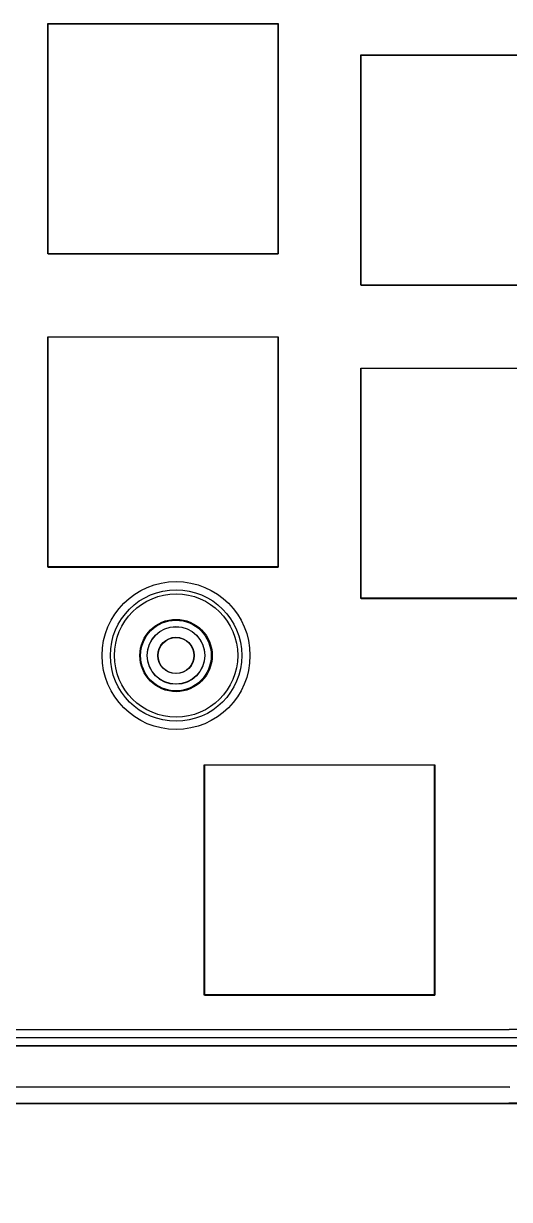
# Model space of a CAD drawing. Header units: centimetres. Extents: x -31 to 1902, y -26 to 307.
# Drawn here: x 13.78 to 16.74, y 0.17 to 7.32 of the extents above; entities that cross this region are included whole.
import ezdxf

# ---------------------------------------------------------------- set-up
doc = ezdxf.new("R2010")
doc.units = ezdxf.units.CM
doc.header["$MEASUREMENT"] = 0
for name, color, linetype in [('V2 v28_Cantaloupe-Edge_Cuts', 7, 'Continuous'), ('V2 v28_Sketch13', 7, 'Continuous'), ('V2 v28_Sketch16', 7, 'Continuous'), ('V2 v28_Sketch23', 7, 'Continuous'), ('V2 v28_Sketch24', 7, 'Continuous'), ('V2 v28_Sketch26', 7, 'Continuous'), ('V2 v28_Sketch27', 7, 'Continuous'), ('V2 v28_Sketch30', 7, 'Continuous'), ('V2 v28_Sketch32', 7, 'Continuous'), ('V2 v28_Sketch33', 7, 'Continuous'), ('V2 v28_Sketch39', 7, 'Continuous'), ('V2 v28_Sketch40', 7, 'Continuous'), ('V2 v28_Sketch41', 7, 'Continuous'), ('V2 v28_Sketch5', 7, 'Continuous'), ('V2 v28_Sketch50', 7, 'Continuous'), ('V2 v28_Sketch53', 7, 'Continuous'), ('V2 v28_Sketch54', 7, 'Continuous'), ('V2 v28_Sketch56', 7, 'Continuous'), ('V2 v28_Sketch57', 7, 'Continuous'), ('V2 v28_Sketch58', 7, 'Continuous'), ('V2 v28_Sketch59', 7, 'Continuous'), ('V2 v28_Sketch6', 7, 'Continuous'), ('V2 v28_Sketch60', 7, 'Continuous'), ('V2 v28_Sketch64', 7, 'Continuous'), ('V2 v28_Sketch65', 7, 'Continuous'), ('V2 v28_Sketch69', 7, 'Continuous'), ('V2 v28_Sketch7', 7, 'Continuous'), ('V2 v28_Sketch8', 7, 'Continuous'), ('V2 v28_Sketch9', 7, 'Continuous'), ('V2 v28_Sketch90', 7, 'Continuous'), ('V2 v28_Sketch91', 7, 'Continuous'), ('V2 v28_Sketch93', 7, 'Continuous')]:
    doc.layers.add(name, color=color, linetype=linetype)

msp = doc.modelspace()

# ---------------------------------------------------------------- linework, layer by layer
at = {"layer": 'V2 v28_Cantaloupe-Edge_Cuts'}
msp.add_line((8.1968, 1.1525), (16.7428, 1.1525), dxfattribs=at)
at = {"layer": 'V2 v28_Sketch13'}
for radius in [0.375, 0.22, 0.175]:
    msp.add_circle((14.7122, 3.4758, 0.36), radius, dxfattribs=at)
at = {"layer": 'V2 v28_Sketch16'}
for radius in [0.4, 0.375, 0.22]:
    msp.add_circle((14.7122, 3.4758, 0.36), radius, dxfattribs=at)
at = {"layer": 'V2 v28_Sketch23'}
msp.add_line((8.1969, 1.1025, 0.16), (16.7416, 1.1025, 0.16), dxfattribs=at)
msp.add_circle((14.7122, 3.4758, 0.16), 0.45, dxfattribs=at)
at = {"layer": 'V2 v28_Sketch24'}
msp.add_circle((14.7114, 3.4767, 0.36), 0.175, dxfattribs=at)
at = {"layer": 'V2 v28_Sketch26'}
for p, q in [((16.7416, 1.1025, 0.86), (8.1969, 1.1025, 0.86)), ((7.8966, 0.8514, 0.86), (16.7435, 0.8512, 0.86))]:
    msp.add_line(p, q, dxfattribs=at)
at = {"layer": 'V2 v28_Sketch27'}
for p, q in [((16.7416, 1.1025, 0.86), (8.1969, 1.1025, 0.86)), ((7.8966, 0.8514, 0.86), (16.7435, 0.8512, 0.86))]:
    msp.add_line(p, q, dxfattribs=at)
at = {"layer": 'V2 v28_Sketch30'}
for p, q in [((13.934, 5.919, 0.86), (13.934, 7.319, 0.86)), ((13.934, 7.319, 0.86), (15.334, 7.319, 0.86)), ((15.334, 7.319, 0.86), (15.334, 5.919, 0.86)), ((15.839, 7.1285, 0.86), (17.239, 7.1285, 0.86)), ((15.839, 5.7285, 0.86), (15.839, 7.1285, 0.86)), ((13.934, 5.919, 0.86), (15.334, 5.919, 0.86)), ((15.839, 5.7285, 0.86), (17.239, 5.7285, 0.86)), ((13.934, 5.414, 0.86), (15.334, 5.414, 0.86)), ((13.934, 4.014, 0.86), (13.934, 5.414, 0.86)), ((15.334, 5.414, 0.86), (15.334, 4.014, 0.86)), ((15.839, 5.2235, 0.86), (17.239, 5.2235, 0.86)), ((15.839, 3.8235, 0.86), (15.839, 5.2235, 0.86)), ((13.934, 4.014, 0.86), (15.334, 4.014, 0.86)), ((15.839, 3.8235, 0.86), (17.239, 3.8235, 0.86)), ((14.8865, 2.8105, 0.86), (16.2865, 2.8105, 0.86)), ((14.8865, 1.4105, 0.86), (14.8865, 2.8105, 0.86)), ((16.2865, 2.8105, 0.86), (16.2865, 1.4105, 0.86)), ((14.8865, 1.4105, 0.86), (16.2865, 1.4105, 0.86)), ((16.7416, 1.1025, 0.86), (8.1969, 1.1025, 0.86)), ((7.8966, 0.8514, 0.86), (16.7435, 0.8512, 0.86)), ((7.899, 0.8518, 0.86), (16.7446, 0.8517, 0.86))]:
    msp.add_line(p, q, dxfattribs=at)
at = {"layer": 'V2 v28_Sketch32'}
for p, q in [((16.7416, 1.1025, 0.86), (8.1969, 1.1025, 0.86)), ((7.8966, 0.8514, 0.86), (16.7435, 0.8512, 0.86))]:
    msp.add_line(p, q, dxfattribs=at)
at = {"layer": 'V2 v28_Sketch33'}
for p, q in [((8.1969, 1.1525, 0.16), (16.7427, 1.1525, 0.16)), ((8.1969, 1.1025, 0.16), (16.7416, 1.1025, 0.16))]:
    msp.add_line(p, q, dxfattribs=at)
for centre, radius in [((14.7122, 3.4758, 0.16), 0.45), ((14.7113, 3.4766, 0.16), 0.11)]:
    msp.add_circle(centre, radius, dxfattribs=at)
at = {"layer": 'V2 v28_Sketch39'}
for p, q in [((16.7416, 1.1025, 0.86), (8.1969, 1.1025, 0.86)), ((7.8966, 0.8514, 0.86), (16.7435, 0.8512, 0.86))]:
    msp.add_line(p, q, dxfattribs=at)
at = {"layer": 'V2 v28_Sketch40'}
for p, q in [((16.7416, 1.1025, 0.86), (8.1969, 1.1025, 0.86)), ((7.8966, 0.8514, 0.86), (16.7435, 0.8512, 0.86))]:
    msp.add_line(p, q, dxfattribs=at)
at = {"layer": 'V2 v28_Sketch41'}
msp.add_line((8.1969, 1.1025, 0.16), (16.7416, 1.1025, 0.16), dxfattribs=at)
msp.add_circle((14.7122, 3.4758, 0.16), 0.45, dxfattribs=at)
at = {"layer": 'V2 v28_Sketch5'}
for p, q in [((8.1968, 1.1525, 0.16), (16.7428, 1.1525, 0.16)), ((8.1968, 1.1025, 0.16), (16.7416, 1.1025, 0.16))]:
    msp.add_line(p, q, dxfattribs=at)
msp.add_arc((16.74, -3.1508, 0.16), 4.2533, 58.26234, 89.97917, dxfattribs=at)
at = {"layer": 'V2 v28_Sketch50'}
for p, q in [((8.1984, 1.2014, 0.52), (16.74, 1.2014, 0.52)), ((8.1984, 1.1514, 0.52), (16.7442, 1.1514, 0.52))]:
    msp.add_line(p, q, dxfattribs=at)
msp.add_circle((14.7128, 3.4755, 0.52), 0.11, dxfattribs=at)
msp.add_arc((16.7415, -3.1519, 0.52), 4.3533, 58.2787, 90.02019, dxfattribs=at)
at = {"layer": 'V2 v28_Sketch53'}
msp.add_line((8.1969, 1.1025, 0.16), (16.7416, 1.1025, 0.16), dxfattribs=at)
msp.add_circle((14.7122, 3.4758, 0.16), 0.45, dxfattribs=at)
at = {"layer": 'V2 v28_Sketch54'}
for p, q in [((8.1969, 1.1525, 0.16), (16.7427, 1.1525, 0.16)), ((8.1969, 1.1025, 0.16), (16.7416, 1.1025, 0.16))]:
    msp.add_line(p, q, dxfattribs=at)
for centre, radius in [((14.7122, 3.4758, 0.16), 0.45), ((14.7113, 3.4766, 0.16), 0.11)]:
    msp.add_circle(centre, radius, dxfattribs=at)
at = {"layer": 'V2 v28_Sketch56'}
for p, q in [((16.7416, 1.1025, 0.86), (8.1969, 1.1025, 0.86)), ((7.8966, 0.8514, 0.86), (16.7435, 0.8512, 0.86))]:
    msp.add_line(p, q, dxfattribs=at)
at = {"layer": 'V2 v28_Sketch57'}
for p, q in [((16.7416, 1.1025, 0.86), (8.1969, 1.1025, 0.86)), ((7.8966, 0.8514, 0.86), (16.7435, 0.8512, 0.86)), ((7.8966, 0.7514, 0.86), (16.7396, 0.7512, 0.86))]:
    msp.add_line(p, q, dxfattribs=at)
msp.add_arc((16.7409, -3.1527, 0.86), 3.9039, 58.25161, 90.01925, dxfattribs=at)
at = {"layer": 'V2 v28_Sketch58'}
for p, q in [((13.932, 5.9199, 1.02), (13.932, 7.3199, 1.02)), ((13.932, 7.3199, 1.02), (15.332, 7.3199, 1.02)), ((15.332, 7.3199, 1.02), (15.332, 5.9199, 1.02)), ((15.837, 5.7294, 1.02), (15.837, 7.1294, 1.02)), ((15.837, 7.1294, 1.02), (17.237, 7.1294, 1.02)), ((15.332, 5.9199, 1.02), (13.932, 5.9199, 1.02)), ((17.237, 5.7294, 1.02), (15.837, 5.7294, 1.02)), ((13.932, 5.4149, 1.02), (15.332, 5.4149, 1.02)), ((13.932, 4.0149, 1.02), (13.932, 5.4149, 1.02)), ((15.332, 5.4149, 1.02), (15.332, 4.0149, 1.02)), ((15.837, 3.8244, 1.02), (15.837, 5.2244, 1.02)), ((15.837, 5.2244, 1.02), (17.237, 5.2244, 1.02)), ((15.332, 4.0149, 1.02), (13.932, 4.0149, 1.02)), ((17.237, 3.8244, 1.02), (15.837, 3.8244, 1.02)), ((14.8845, 1.4114, 1.02), (14.8845, 2.8114, 1.02)), ((14.8845, 2.8114, 1.02), (16.2845, 2.8114, 1.02)), ((16.2845, 2.8114, 1.02), (16.2845, 1.4114, 1.02)), ((16.2845, 1.4114, 1.02), (14.8845, 1.4114, 1.02)), ((7.897, 0.8527, 1.02), (16.7423, 0.8526, 1.02)), ((7.897, 0.7527, 1.02), (16.7385, 0.7526, 1.02))]:
    msp.add_line(p, q, dxfattribs=at)
msp.add_arc((16.7398, -3.1507, 1.02), 3.9033, 58.25157, 90.01946, dxfattribs=at)
at = {"layer": 'V2 v28_Sketch59'}
for p, q in [((16.7416, 1.1025, 0.86), (8.1969, 1.1025, 0.86)), ((7.8966, 0.7514, 0.86), (16.7396, 0.7512, 0.86))]:
    msp.add_line(p, q, dxfattribs=at)
msp.add_arc((16.7409, -3.1527, 0.86), 3.9039, 58.25161, 90.01925, dxfattribs=at)
at = {"layer": 'V2 v28_Sketch6'}
msp.add_line((8.1969, 1.1025, 0.16), (16.7416, 1.1025, 0.16), dxfattribs=at)
msp.add_circle((14.7122, 3.4758, 0.16), 0.175, dxfattribs=at)
at = {"layer": 'V2 v28_Sketch60'}
for p, q in [((16.7416, 1.1025, 0.86), (8.1969, 1.1025, 0.86)), ((7.8966, 0.7514, 0.86), (16.7396, 0.7512, 0.86))]:
    msp.add_line(p, q, dxfattribs=at)
msp.add_arc((16.7409, -3.1527, 0.86), 3.9039, 58.25161, 90.01925, dxfattribs=at)
at = {"layer": 'V2 v28_Sketch64'}
for p, q in [((13.9316, 7.3186, 1.02), (15.3316, 7.3186, 1.02)), ((13.9316, 5.9186, 1.02), (13.9316, 7.3186, 1.02)), ((15.3316, 7.3186, 1.02), (15.3316, 5.9186, 1.02)), ((15.8366, 7.1281, 1.02), (17.2366, 7.1281, 1.02)), ((15.8366, 5.7281, 1.02), (15.8366, 7.1281, 1.02)), ((15.3316, 5.9186, 1.02), (13.9316, 5.9186, 1.02)), ((17.2366, 5.7281, 1.02), (15.8366, 5.7281, 1.02)), ((13.9316, 4.0136, 1.02), (13.9316, 5.4136, 1.02)), ((13.9316, 5.4136, 1.02), (15.3316, 5.4136, 1.02)), ((15.3316, 5.4136, 1.02), (15.3316, 4.0136, 1.02)), ((15.8366, 3.8231, 1.02), (15.8366, 5.2231, 1.02)), ((15.8366, 5.2231, 1.02), (17.2366, 5.2231, 1.02)), ((15.3316, 4.0136, 1.02), (13.9316, 4.0136, 1.02)), ((17.2366, 3.8231, 1.02), (15.8366, 3.8231, 1.02)), ((14.8841, 2.8101, 1.02), (16.2841, 2.8101, 1.02)), ((14.8841, 1.4101, 1.02), (14.8841, 2.8101, 1.02)), ((16.2841, 2.8101, 1.02), (16.2841, 1.4101, 1.02)), ((16.2841, 1.4101, 1.02), (14.8841, 1.4101, 1.02)), ((7.8966, 0.7514, 1.02), (16.7419, 0.7513, 1.02))]:
    msp.add_line(p, q, dxfattribs=at)
at = {"layer": 'V2 v28_Sketch65'}
for p, q in [((13.9316, 5.9186, 1.02), (13.9316, 7.3186, 1.02)), ((13.9316, 7.3186, 1.02), (15.3316, 7.3186, 1.02)), ((15.3316, 7.3186, 1.02), (15.3316, 5.9186, 1.02)), ((15.8366, 7.1281, 1.02), (17.2366, 7.1281, 1.02)), ((15.8366, 5.7281, 1.02), (15.8366, 7.1281, 1.02)), ((15.3316, 5.9186, 1.02), (13.9316, 5.9186, 1.02)), ((17.2366, 5.7281, 1.02), (15.8366, 5.7281, 1.02)), ((13.9316, 5.4136, 1.02), (15.3316, 5.4136, 1.02)), ((13.9316, 4.0136, 1.02), (13.9316, 5.4136, 1.02)), ((15.3316, 5.4136, 1.02), (15.3316, 4.0136, 1.02)), ((15.8366, 3.8231, 1.02), (15.8366, 5.2231, 1.02)), ((15.8366, 5.2231, 1.02), (17.2366, 5.2231, 1.02)), ((15.3316, 4.0136, 1.02), (13.9316, 4.0136, 1.02)), ((17.2366, 3.8231, 1.02), (15.8366, 3.8231, 1.02)), ((14.8841, 1.4101, 1.02), (14.8841, 2.8101, 1.02)), ((14.8841, 2.8101, 1.02), (16.2841, 2.8101, 1.02)), ((16.2841, 2.8101, 1.02), (16.2841, 1.4101, 1.02)), ((16.2841, 1.4101, 1.02), (14.8841, 1.4101, 1.02)), ((7.8966, 0.7514, 1.02), (16.7419, 0.7513, 1.02))]:
    msp.add_line(p, q, dxfattribs=at)
at = {"layer": 'V2 v28_Sketch69'}
msp.add_line((16.7396, 0.7512), (7.8966, 0.7514), dxfattribs=at)
msp.add_circle((14.7122, 3.4758), 0.22, dxfattribs=at)
at = {"layer": 'V2 v28_Sketch69', "extrusion": (0, 0, -1)}
msp.add_arc((-16.7409, -3.1527), 3.9039, 89.98075, 121.74839, dxfattribs=at)
at = {"layer": 'V2 v28_Sketch7'}
for p, q in [((16.7416, 1.1025, 1.36), (8.1969, 1.1025, 1.36)), ((7.8966, 0.8514, 1.36), (16.7435, 0.8512, 1.36))]:
    msp.add_line(p, q, dxfattribs=at)
at = {"layer": 'V2 v28_Sketch8'}
msp.add_line((8.1969, 1.1025, 0.16), (16.7416, 1.1025, 0.16), dxfattribs=at)
msp.add_circle((14.7122, 3.4758, 0.16), 0.175, dxfattribs=at)
at = {"layer": 'V2 v28_Sketch9'}
msp.add_line((8.1969, 1.1025, 0.16), (16.7416, 1.1025, 0.16), dxfattribs=at)
for radius in [0.375, 0.175]:
    msp.add_circle((14.7122, 3.4758, 0.16), radius, dxfattribs=at)
at = {"layer": 'V2 v28_Sketch90'}
msp.add_line((8.1, 1.1016, 0.16), (17.8032, 1.1015, 0.16), dxfattribs=at)
msp.add_circle((14.7113, 3.4756, 0.16), 0.215, dxfattribs=at)
at = {"layer": 'V2 v28_Sketch91'}
msp.add_line((8.1, 1.1016, 0.16), (17.8032, 1.1015, 0.16), dxfattribs=at)
msp.add_circle((14.7113, 3.4756, 0.16), 0.215, dxfattribs=at)
at = {"layer": 'V2 v28_Sketch93'}
msp.add_line((8.1, 1.1516, 0.52), (17.8033, 1.1515, 0.52), dxfattribs=at)
msp.add_circle((14.7113, 3.4756, 0.52), 0.11, dxfattribs=at)

doc.saveas('drawing.dxf')
